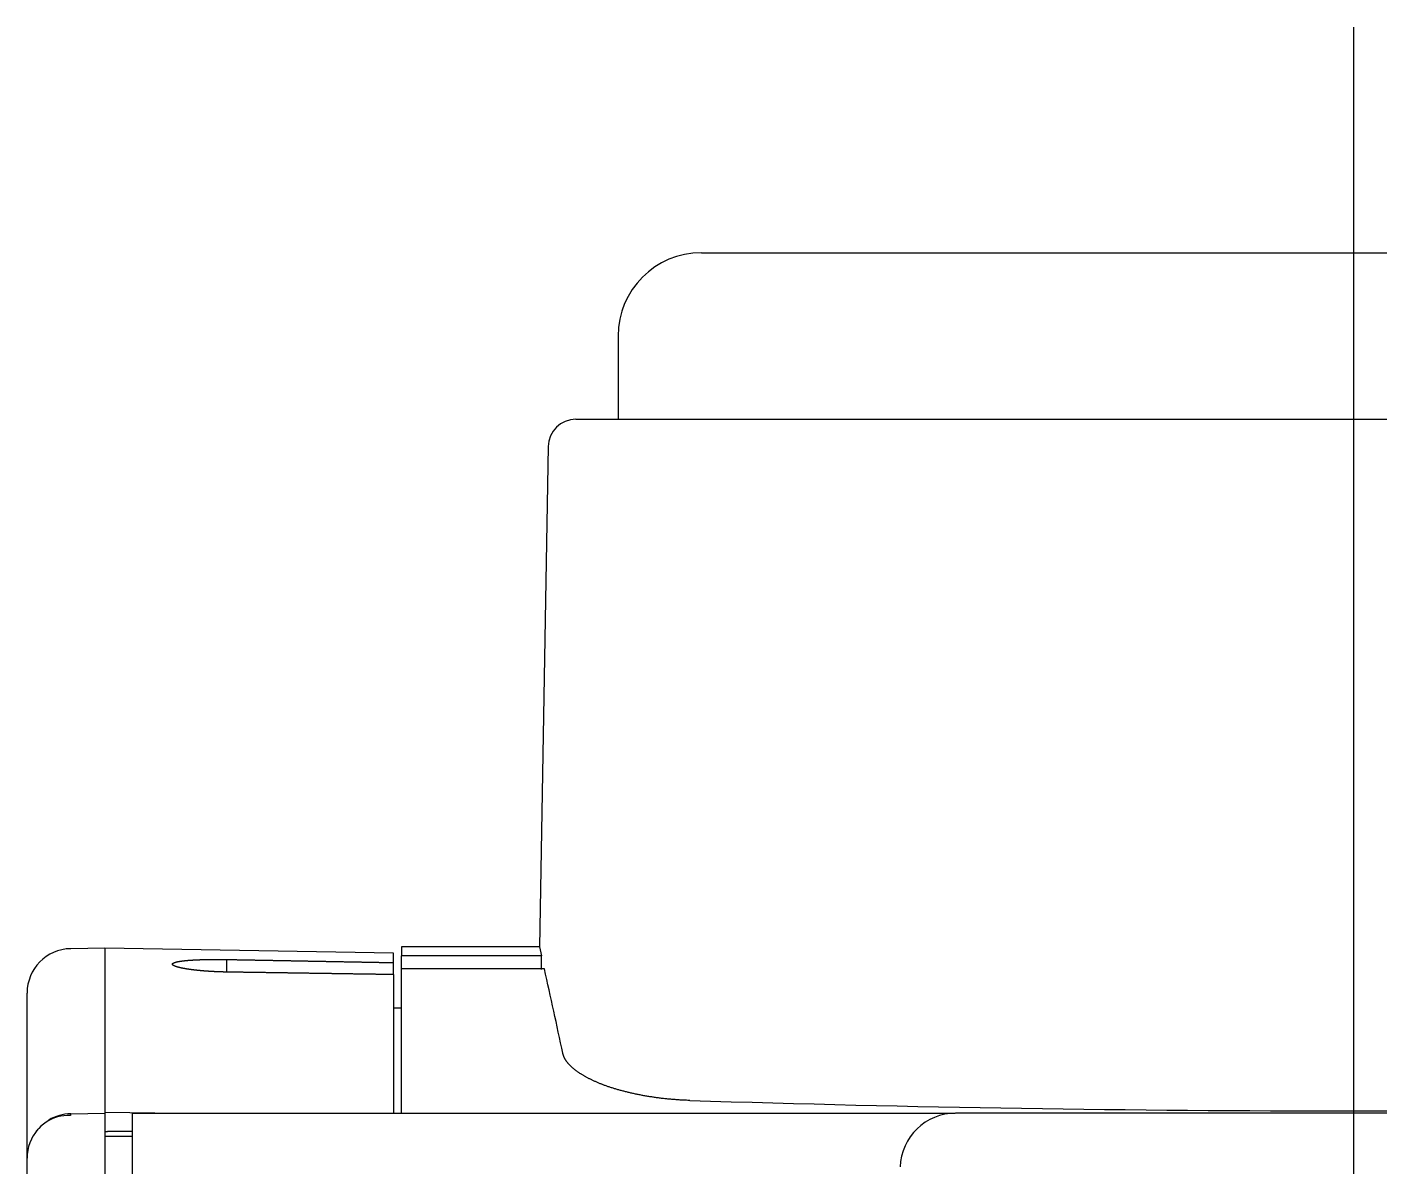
# Model space of a CAD drawing. Extents: x 55 to 320, y 62 to 485.
# Drawn here: x 60.38 to 84.76, y 464.04 to 484.58 of the extents above; entities that cross this region are included whole.
import ezdxf

# ---------------------------------------------------------------- set-up
doc = ezdxf.new("R2010")
doc.units = 0
doc.header["$MEASUREMENT"] = 0
doc.linetypes.add('CENTER', pattern=[50.8, 31.75, -6.35, 6.35, -6.35])
doc.layers.get('0').update_dxf_attribs({"linetype": 'CONTINUOUS'})
doc.layers.add('FR_QBM1_G14_40U', color=7, linetype='CONTINUOUS')

msp = doc.modelspace()

# ---------------------------------------------------------------- linework, layer by layer
at = {"linetype": 'CENTER'}
msp.add_line((84.279, 484.577), (84.279, 415.781), dxfattribs=at)
at = {"layer": 'FR_QBM1_G14_40U', "color": 5, "linetype": 'Continuous'}
for p, q in [((72.529, 480.511), (96.029, 480.511)), ((71.029, 479.011), (71.029, 477.511)), ((70.27, 477.511), (70.71, 477.511)), ((70.71, 477.511), (72.554, 477.511)), ((72.554, 477.511), (96.004, 477.511)), ((69.77, 477.019), (69.613, 468.01)), ((61.779, 467.986), (61.165, 467.975)), ((61.779, 467.986), (61.779, 465.021)), ((66.979, 467.895), (61.779, 467.986)), ((66.979, 467.725), (66.979, 467.895)), ((67.129, 468.011), (67.129, 467.846)), ((69.613, 468.011), (67.129, 468.011)), ((69.65, 467.846), (67.129, 467.846)), ((67.129, 467.611), (67.129, 467.846)), ((69.613, 468.011), (69.65, 467.846)), ((63.979, 467.543), (63.979, 467.781)), ((63.979, 467.781), (63.979, 467.781)), ((66.979, 467.507), (66.979, 467.725)), ((69.702, 467.611), (67.129, 467.611)), ((67.129, 465.009), (67.129, 467.611)), ((66.979, 467.508), (66.979, 465.011)), ((60.379, 464.2), (60.379, 467.175)), ((67.129, 466.901), (66.979, 466.901)), ((61.165, 465), (61.779, 465.011)), ((62.681, 465.011), (61.779, 465.021)), ((61.779, 465.021), (61.779, 465.011)), ((61.779, 465.011), (61.779, 463.511)), ((62.279, 463.511), (62.279, 465.011)), ((62.279, 465.011), (77.105, 465.011)), ((90.847, 465.011), (77.111, 465.011)), ((62.279, 464.589), (61.779, 464.589)), ((60.379, 463.5), (60.379, 464.2))]:
    msp.add_line(p, q, dxfattribs=at)
at = {"layer": 'FR_QBM1_G14_40U', "color": 5}
for points in [[(69.65, 467.6, 0), (69.65, 467.602, 0), (69.65, 467.604, 0), (69.65, 467.606, 0), (69.65, 467.607, 0), (69.65, 467.609, 0), (69.65, 467.611, 0), (69.65, 467.613, 0), (69.65, 467.614, 0), (69.65, 467.616, 0), (69.65, 467.618, 0), (69.65, 467.62, 0), (69.65, 467.621, 0), (69.65, 467.623, 0), (69.65, 467.625, 0), (69.65, 467.627, 0), (69.65, 467.629, 0), (69.65, 467.63, 0), (69.65, 467.632, 0), (69.65, 467.634, 0), (69.65, 467.636, 0), (69.65, 467.637, 0), (69.65, 467.639, 0), (69.65, 467.641, 0), (69.65, 467.643, 0), (69.65, 467.645, 0), (69.65, 467.647, 0), (69.65, 467.648, 0), (69.65, 467.65, 0), (69.65, 467.652, 0), (69.65, 467.654, 0), (69.65, 467.656, 0), (69.65, 467.658, 0), (69.65, 467.659, 0), (69.65, 467.661, 0), (69.65, 467.663, 0), (69.65, 467.665, 0), (69.65, 467.667, 0), (69.65, 467.669, 0), (69.65, 467.67, 0), (69.65, 467.672, 0), (69.65, 467.674, 0), (69.65, 467.676, 0), (69.65, 467.678, 0), (69.65, 467.68, 0), (69.65, 467.682, 0), (69.65, 467.684, 0), (69.65, 467.685, 0), (69.65, 467.687, 0), (69.65, 467.689, 0), (69.65, 467.691, 0), (69.65, 467.693, 0), (69.65, 467.695, 0), (69.65, 467.697, 0), (69.65, 467.699, 0), (69.65, 467.701, 0), (69.65, 467.703, 0), (69.65, 467.704, 0), (69.65, 467.706, 0), (69.65, 467.708, 0), (69.65, 467.71, 0), (69.65, 467.712, 0), (69.65, 467.714, 0), (69.65, 467.716, 0), (69.65, 467.718, 0), (69.65, 467.72, 0), (69.65, 467.722, 0), (69.65, 467.724, 0), (69.65, 467.726, 0), (69.65, 467.728, 0), (69.65, 467.73, 0), (69.65, 467.732, 0), (69.65, 467.734, 0), (69.65, 467.736, 0), (69.65, 467.738, 0), (69.65, 467.74, 0), (69.65, 467.742, 0), (69.65, 467.743, 0), (69.65, 467.745, 0), (69.65, 467.747, 0), (69.65, 467.749, 0), (69.65, 467.751, 0), (69.65, 467.753, 0), (69.65, 467.755, 0), (69.65, 467.757, 0), (69.65, 467.759, 0), (69.65, 467.761, 0), (69.65, 467.763, 0), (69.65, 467.765, 0), (69.65, 467.767, 0), (69.65, 467.77, 0), (69.65, 467.772, 0), (69.65, 467.774, 0), (69.65, 467.776, 0), (69.65, 467.778, 0), (69.65, 467.78, 0), (69.65, 467.782, 0), (69.65, 467.784, 0), (69.65, 467.786, 0), (69.65, 467.788, 0), (69.65, 467.79, 0), (69.65, 467.792, 0), (69.65, 467.794, 0), (69.65, 467.796, 0), (69.65, 467.798, 0), (69.65, 467.8, 0), (69.65, 467.802, 0), (69.65, 467.804, 0), (69.65, 467.806, 0), (69.65, 467.808, 0), (69.65, 467.811, 0), (69.65, 467.813, 0), (69.65, 467.815, 0), (69.65, 467.817, 0), (69.65, 467.819, 0), (69.65, 467.821, 0), (69.65, 467.823, 0), (69.65, 467.825, 0), (69.65, 467.827, 0), (69.65, 467.829, 0), (69.65, 467.831, 0), (69.65, 467.834, 0), (69.65, 467.836, 0), (69.65, 467.838, 0), (69.65, 467.84, 0), (69.65, 467.842, 0), (69.65, 467.844, 0), (69.65, 467.846, 0)], [(63.979, 467.553, 0), (63.976, 467.553, 0), (63.973, 467.553, 0), (63.97, 467.553, 0), (63.967, 467.553, 0), (63.964, 467.553, 0), (63.961, 467.554, 0), (63.958, 467.554, 0), (63.954, 467.554, 0), (63.951, 467.554, 0), (63.948, 467.554, 0), (63.945, 467.554, 0), (63.942, 467.554, 0), (63.939, 467.554, 0), (63.936, 467.554, 0), (63.933, 467.554, 0), (63.93, 467.554, 0), (63.927, 467.554, 0), (63.924, 467.554, 0), (63.921, 467.554, 0), (63.917, 467.554, 0), (63.914, 467.555, 0), (63.911, 467.555, 0), (63.908, 467.555, 0), (63.905, 467.555, 0), (63.902, 467.555, 0), (63.899, 467.555, 0), (63.896, 467.555, 0), (63.893, 467.555, 0), (63.89, 467.555, 0), (63.887, 467.555, 0), (63.884, 467.555, 0), (63.881, 467.555, 0), (63.877, 467.556, 0), (63.874, 467.556, 0), (63.871, 467.556, 0), (63.868, 467.556, 0), (63.865, 467.556, 0), (63.862, 467.556, 0), (63.859, 467.556, 0), (63.856, 467.556, 0), (63.853, 467.556, 0), (63.85, 467.556, 0), (63.847, 467.557, 0), (63.844, 467.557, 0), (63.841, 467.557, 0), (63.838, 467.557, 0), (63.834, 467.557, 0), (63.831, 467.557, 0), (63.828, 467.557, 0), (63.825, 467.557, 0), (63.822, 467.557, 0), (63.819, 467.558, 0), (63.816, 467.558, 0), (63.813, 467.558, 0), (63.81, 467.558, 0), (63.807, 467.558, 0), (63.804, 467.558, 0), (63.801, 467.558, 0), (63.798, 467.558, 0), (63.795, 467.559, 0), (63.792, 467.559, 0), (63.789, 467.559, 0), (63.786, 467.559, 0), (63.783, 467.559, 0), (63.78, 467.559, 0), (63.777, 467.559, 0), (63.774, 467.56, 0), (63.771, 467.56, 0), (63.768, 467.56, 0), (63.764, 467.56, 0), (63.761, 467.56, 0), (63.758, 467.56, 0), (63.755, 467.56, 0), (63.752, 467.561, 0), (63.749, 467.561, 0), (63.746, 467.561, 0), (63.743, 467.561, 0), (63.74, 467.561, 0), (63.737, 467.561, 0), (63.734, 467.561, 0), (63.731, 467.562, 0), (63.728, 467.562, 0), (63.725, 467.562, 0), (63.722, 467.562, 0), (63.719, 467.562, 0), (63.717, 467.562, 0), (63.714, 467.563, 0), (63.711, 467.563, 0), (63.708, 467.563, 0), (63.705, 467.563, 0), (63.702, 467.563, 0), (63.699, 467.563, 0), (63.696, 467.564, 0), (63.693, 467.564, 0), (63.69, 467.564, 0), (63.687, 467.564, 0), (63.684, 467.564, 0), (63.681, 467.564, 0), (63.678, 467.565, 0), (63.675, 467.565, 0), (63.672, 467.565, 0), (63.669, 467.565, 0), (63.666, 467.565, 0), (63.663, 467.566, 0), (63.66, 467.566, 0), (63.658, 467.566, 0), (63.655, 467.566, 0), (63.652, 467.566, 0), (63.649, 467.566, 0), (63.646, 467.567, 0), (63.643, 467.567, 0), (63.64, 467.567, 0), (63.637, 467.567, 0), (63.634, 467.567, 0), (63.632, 467.568, 0), (63.629, 467.568, 0), (63.626, 467.568, 0), (63.623, 467.568, 0), (63.62, 467.568, 0), (63.617, 467.569, 0), (63.614, 467.569, 0), (63.611, 467.569, 0), (63.608, 467.569, 0), (63.606, 467.569, 0), (63.603, 467.57, 0), (63.6, 467.57, 0), (63.597, 467.57, 0), (63.594, 467.57, 0), (63.591, 467.571, 0), (63.589, 467.571, 0), (63.586, 467.571, 0), (63.583, 467.571, 0), (63.58, 467.571, 0), (63.577, 467.572, 0), (63.574, 467.572, 0), (63.572, 467.572, 0), (63.569, 467.572, 0), (63.566, 467.573, 0), (63.563, 467.573, 0), (63.56, 467.573, 0), (63.557, 467.573, 0), (63.555, 467.573, 0), (63.552, 467.574, 0), (63.549, 467.574, 0), (63.546, 467.574, 0), (63.544, 467.574, 0), (63.541, 467.575, 0), (63.538, 467.575, 0), (63.535, 467.575, 0), (63.532, 467.575, 0), (63.53, 467.576, 0), (63.527, 467.576, 0), (63.524, 467.576, 0), (63.521, 467.576, 0), (63.519, 467.577, 0), (63.516, 467.577, 0), (63.513, 467.577, 0), (63.51, 467.577, 0), (63.508, 467.578, 0), (63.505, 467.578, 0), (63.502, 467.578, 0), (63.499, 467.578, 0), (63.497, 467.579, 0), (63.494, 467.579, 0), (63.491, 467.579, 0), (63.489, 467.579, 0), (63.486, 467.58, 0), (63.483, 467.58, 0), (63.481, 467.58, 0), (63.478, 467.58, 0), (63.475, 467.581, 0), (63.472, 467.581, 0), (63.47, 467.581, 0), (63.467, 467.581, 0), (63.465, 467.582, 0), (63.462, 467.582, 0), (63.459, 467.582, 0), (63.457, 467.583, 0), (63.454, 467.583, 0), (63.451, 467.583, 0), (63.449, 467.583, 0), (63.446, 467.584, 0), (63.444, 467.584, 0), (63.441, 467.584, 0), (63.438, 467.584, 0), (63.436, 467.585, 0), (63.433, 467.585, 0), (63.431, 467.585, 0), (63.428, 467.586, 0), (63.425, 467.586, 0), (63.423, 467.586, 0), (63.42, 467.586, 0), (63.418, 467.587, 0), (63.415, 467.587, 0), (63.413, 467.587, 0), (63.41, 467.588, 0), (63.408, 467.588, 0), (63.405, 467.588, 0), (63.403, 467.588, 0), (63.4, 467.589, 0), (63.398, 467.589, 0), (63.395, 467.589, 0), (63.392, 467.59, 0), (63.39, 467.59, 0), (63.388, 467.59, 0), (63.385, 467.59, 0), (63.383, 467.591, 0), (63.38, 467.591, 0), (63.378, 467.591, 0), (63.375, 467.592, 0), (63.373, 467.592, 0), (63.37, 467.592, 0), (63.368, 467.593, 0), (63.365, 467.593, 0), (63.363, 467.593, 0), (63.361, 467.593, 0), (63.358, 467.594, 0), (63.356, 467.594, 0), (63.353, 467.594, 0), (63.351, 467.595, 0), (63.349, 467.595, 0), (63.346, 467.595, 0), (63.344, 467.596, 0), (63.342, 467.596, 0), (63.339, 467.596, 0), (63.337, 467.597, 0), (63.335, 467.597, 0), (63.332, 467.597, 0), (63.33, 467.598, 0), (63.328, 467.598, 0), (63.325, 467.598, 0), (63.323, 467.598, 0), (63.321, 467.599, 0), (63.318, 467.599, 0), (63.316, 467.599, 0), (63.314, 467.6, 0), (63.312, 467.6, 0), (63.309, 467.6, 0), (63.307, 467.601, 0), (63.305, 467.601, 0), (63.302, 467.601, 0), (63.3, 467.602, 0), (63.298, 467.602, 0), (63.296, 467.602, 0), (63.293, 467.603, 0), (63.291, 467.603, 0), (63.289, 467.603, 0), (63.287, 467.604, 0), (63.285, 467.604, 0), (63.282, 467.604, 0), (63.28, 467.605, 0), (63.278, 467.605, 0), (63.276, 467.605, 0), (63.274, 467.606, 0), (63.271, 467.606, 0), (63.269, 467.606, 0), (63.267, 467.607, 0), (63.265, 467.607, 0), (63.263, 467.607, 0), (63.261, 467.608, 0), (63.259, 467.608, 0), (63.256, 467.608, 0), (63.254, 467.609, 0), (63.252, 467.609, 0), (63.25, 467.609, 0), (63.248, 467.61, 0), (63.246, 467.61, 0), (63.244, 467.61, 0), (63.242, 467.611, 0), (63.24, 467.611, 0), (63.238, 467.612, 0), (63.236, 467.612, 0), (63.234, 467.612, 0), (63.232, 467.613, 0), (63.23, 467.613, 0), (63.227, 467.613, 0), (63.225, 467.614, 0), (63.224, 467.614, 0), (63.221, 467.614, 0), (63.219, 467.615, 0), (63.218, 467.615, 0), (63.216, 467.615, 0), (63.214, 467.616, 0), (63.212, 467.616, 0), (63.21, 467.616, 0), (63.208, 467.617, 0), (63.206, 467.617, 0), (63.204, 467.617, 0), (63.202, 467.618, 0), (63.2, 467.618, 0), (63.198, 467.619, 0), (63.196, 467.619, 0), (63.194, 467.619, 0), (63.193, 467.62, 0), (63.191, 467.62, 0), (63.189, 467.62, 0), (63.187, 467.621, 0), (63.185, 467.621, 0), (63.183, 467.621, 0), (63.181, 467.622, 0), (63.18, 467.622, 0), (63.178, 467.623, 0), (63.176, 467.623, 0), (63.174, 467.623, 0), (63.172, 467.624, 0), (63.171, 467.624, 0), (63.169, 467.624, 0), (63.167, 467.625, 0), (63.165, 467.625, 0), (63.164, 467.625, 0), (63.162, 467.626, 0), (63.16, 467.626, 0), (63.158, 467.627, 0), (63.157, 467.627, 0), (63.155, 467.627, 0), (63.153, 467.628, 0), (63.152, 467.628, 0), (63.15, 467.628, 0), (63.148, 467.629, 0), (63.147, 467.629, 0), (63.145, 467.63, 0), (63.143, 467.63, 0), (63.142, 467.63, 0), (63.14, 467.631, 0), (63.139, 467.631, 0), (63.137, 467.631, 0), (63.135, 467.632, 0), (63.134, 467.632, 0), (63.132, 467.632, 0), (63.13, 467.633, 0), (63.129, 467.633, 0), (63.127, 467.634, 0), (63.126, 467.634, 0), (63.124, 467.634, 0), (63.123, 467.635, 0), (63.121, 467.635, 0), (63.12, 467.635, 0), (63.118, 467.636, 0), (63.117, 467.636, 0), (63.115, 467.637, 0), (63.114, 467.637, 0), (63.112, 467.637, 0), (63.111, 467.638, 0), (63.109, 467.638, 0), (63.108, 467.639, 0), (63.106, 467.639, 0), (63.105, 467.639, 0), (63.104, 467.64, 0), (63.102, 467.64, 0), (63.101, 467.64, 0), (63.099, 467.641, 0), (63.098, 467.641, 0), (63.097, 467.642, 0), (63.095, 467.642, 0), (63.094, 467.642, 0), (63.093, 467.643, 0), (63.091, 467.643, 0), (63.09, 467.643, 0), (63.089, 467.644, 0), (63.087, 467.644, 0), (63.086, 467.645, 0), (63.085, 467.645, 0), (63.083, 467.645, 0), (63.082, 467.646, 0), (63.081, 467.646, 0), (63.08, 467.647, 0), (63.078, 467.647, 0), (63.077, 467.647, 0), (63.076, 467.648, 0), (63.075, 467.648, 0), (63.073, 467.648, 0), (63.072, 467.649, 0), (63.071, 467.649, 0), (63.07, 467.65, 0), (63.069, 467.65, 0), (63.067, 467.65, 0), (63.066, 467.651, 0), (63.065, 467.651, 0), (63.064, 467.652, 0), (63.063, 467.652, 0), (63.062, 467.652, 0), (63.06, 467.653, 0), (63.059, 467.653, 0), (63.058, 467.654, 0), (63.057, 467.654, 0), (63.056, 467.654, 0), (63.055, 467.655, 0), (63.054, 467.655, 0), (63.053, 467.655, 0), (63.052, 467.656, 0), (63.051, 467.656, 0), (63.05, 467.657, 0), (63.049, 467.657, 0), (63.048, 467.657, 0), (63.047, 467.658, 0), (63.046, 467.658, 0), (63.045, 467.659, 0), (63.044, 467.659, 0), (63.043, 467.659, 0), (63.042, 467.66, 0), (63.041, 467.66, 0), (63.04, 467.66, 0), (63.039, 467.661, 0), (63.038, 467.661, 0), (63.037, 467.662, 0), (63.036, 467.662, 0), (63.036, 467.662, 0), (63.035, 467.663, 0), (63.034, 467.663, 0), (63.033, 467.664, 0), (63.032, 467.664, 0), (63.031, 467.664, 0), (63.031, 467.665, 0), (63.03, 467.665, 0), (63.029, 467.665, 0), (63.028, 467.666, 0), (63.027, 467.666, 0), (63.027, 467.667, 0), (63.026, 467.667, 0), (63.025, 467.667, 0), (63.024, 467.668, 0), (63.024, 467.668, 0), (63.023, 467.669, 0), (63.022, 467.669, 0), (63.022, 467.669, 0), (63.021, 467.67, 0), (63.02, 467.67, 0), (63.019, 467.67, 0), (63.019, 467.671, 0), (63.018, 467.671, 0), (63.017, 467.672, 0), (63.017, 467.672, 0), (63.016, 467.672, 0), (63.016, 467.673, 0), (63.015, 467.673, 0), (63.014, 467.674, 0), (63.014, 467.674, 0), (63.013, 467.674, 0), (63.013, 467.675, 0), (63.012, 467.675, 0), (63.011, 467.675, 0), (63.011, 467.676, 0), (63.011, 467.676, 0), (63.01, 467.677, 0), (63.01, 467.677, 0), (63.009, 467.677, 0), (63.008, 467.678, 0), (63.008, 467.678, 0), (63.008, 467.679, 0), (63.007, 467.679, 0), (63.007, 467.679, 0), (63.006, 467.68, 0), (63.006, 467.68, 0), (63.005, 467.68, 0), (63.005, 467.681, 0), (63.005, 467.681, 0), (63.004, 467.682, 0), (63.004, 467.682, 0), (63.003, 467.682, 0), (63.003, 467.683, 0), (63.003, 467.683, 0), (63.002, 467.683, 0), (63.002, 467.684, 0), (63.002, 467.684, 0), (63.001, 467.685, 0), (63.001, 467.685, 0), (63.001, 467.685, 0), (63.001, 467.686, 0), (63, 467.686, 0), (63, 467.686, 0), (63, 467.687, 0), (62.999, 467.687, 0), (62.999, 467.688, 0), (62.999, 467.688, 0), (62.999, 467.688, 0), (62.999, 467.689, 0), (62.998, 467.689, 0), (62.998, 467.689, 0), (62.998, 467.69, 0), (62.998, 467.69, 0), (62.998, 467.691, 0), (62.998, 467.691, 0), (62.998, 467.691, 0), (62.997, 467.692, 0), (62.997, 467.692, 0), (62.997, 467.692, 0), (62.997, 467.693, 0), (62.997, 467.693, 0), (62.997, 467.694, 0), (62.997, 467.694, 0), (62.997, 467.694, 0), (62.997, 467.695, 0), (62.997, 467.695, 0), (62.997, 467.695, 0), (62.997, 467.696, 0), (62.997, 467.696, 0), (62.997, 467.696, 0), (62.997, 467.697, 0), (62.997, 467.697, 0), (62.997, 467.698, 0), (62.997, 467.698, 0), (62.997, 467.698, 0), (62.997, 467.699, 0), (62.997, 467.699, 0), (62.997, 467.699, 0), (62.997, 467.7, 0), (62.997, 467.7, 0), (62.997, 467.7, 0), (62.998, 467.701, 0), (62.998, 467.701, 0), (62.998, 467.702, 0), (62.998, 467.702, 0), (62.998, 467.702, 0), (62.998, 467.703, 0), (62.998, 467.703, 0), (62.999, 467.703, 0), (62.999, 467.704, 0), (62.999, 467.704, 0), (62.999, 467.704, 0), (62.999, 467.705, 0), (63, 467.705, 0), (63, 467.705, 0), (63, 467.706, 0), (63.001, 467.706, 0), (63.001, 467.707, 0), (63.001, 467.707, 0), (63.001, 467.707, 0), (63.002, 467.708, 0), (63.002, 467.708, 0), (63.002, 467.708, 0), (63.003, 467.709, 0), (63.003, 467.709, 0), (63.004, 467.709, 0), (63.004, 467.71, 0), (63.004, 467.71, 0), (63.005, 467.71, 0), (63.005, 467.711, 0), (63.005, 467.711, 0), (63.006, 467.711, 0), (63.006, 467.712, 0), (63.007, 467.712, 0), (63.007, 467.712, 0), (63.008, 467.713, 0), (63.008, 467.713, 0), (63.009, 467.713, 0), (63.009, 467.714, 0), (63.01, 467.714, 0), (63.01, 467.714, 0), (63.011, 467.715, 0), (63.011, 467.715, 0), (63.012, 467.715, 0), (63.012, 467.716, 0), (63.013, 467.716, 0), (63.014, 467.716, 0), (63.014, 467.717, 0), (63.015, 467.717, 0), (63.015, 467.717, 0), (63.016, 467.718, 0), (63.017, 467.718, 0), (63.017, 467.718, 0), (63.018, 467.719, 0), (63.019, 467.719, 0), (63.019, 467.719, 0), (63.02, 467.72, 0), (63.02, 467.72, 0), (63.021, 467.72, 0), (63.022, 467.721, 0), (63.023, 467.721, 0), (63.023, 467.721, 0), (63.024, 467.722, 0), (63.025, 467.722, 0), (63.026, 467.722, 0), (63.026, 467.723, 0), (63.027, 467.723, 0), (63.028, 467.723, 0), (63.029, 467.724, 0), (63.029, 467.724, 0), (63.03, 467.724, 0), (63.031, 467.725, 0), (63.032, 467.725, 0), (63.033, 467.725, 0), (63.034, 467.726, 0), (63.035, 467.726, 0), (63.035, 467.726, 0), (63.036, 467.727, 0), (63.037, 467.727, 0), (63.038, 467.727, 0), (63.039, 467.727, 0), (63.04, 467.728, 0), (63.041, 467.728, 0), (63.042, 467.728, 0), (63.043, 467.729, 0), (63.044, 467.729, 0), (63.045, 467.729, 0), (63.045, 467.73, 0), (63.047, 467.73, 0), (63.047, 467.73, 0), (63.048, 467.731, 0), (63.05, 467.731, 0), (63.05, 467.731, 0), (63.051, 467.732, 0), (63.053, 467.732, 0), (63.054, 467.732, 0), (63.055, 467.732, 0), (63.056, 467.733, 0), (63.057, 467.733, 0), (63.058, 467.733, 0), (63.059, 467.734, 0), (63.06, 467.734, 0), (63.061, 467.734, 0), (63.062, 467.734, 0), (63.063, 467.735, 0), (63.065, 467.735, 0), (63.066, 467.735, 0), (63.067, 467.736, 0), (63.068, 467.736, 0), (63.069, 467.736, 0), (63.07, 467.737, 0), (63.072, 467.737, 0), (63.073, 467.737, 0), (63.074, 467.737, 0), (63.075, 467.738, 0), (63.077, 467.738, 0), (63.078, 467.738, 0), (63.079, 467.739, 0), (63.08, 467.739, 0), (63.081, 467.739, 0), (63.083, 467.739, 0), (63.084, 467.74, 0), (63.085, 467.74, 0), (63.087, 467.74, 0), (63.088, 467.741, 0), (63.089, 467.741, 0), (63.09, 467.741, 0), (63.092, 467.741, 0), (63.093, 467.742, 0), (63.095, 467.742, 0), (63.096, 467.742, 0), (63.097, 467.742, 0), (63.099, 467.743, 0), (63.1, 467.743, 0), (63.102, 467.743, 0), (63.103, 467.744, 0), (63.104, 467.744, 0), (63.106, 467.744, 0), (63.107, 467.744, 0), (63.109, 467.745, 0), (63.11, 467.745, 0), (63.111, 467.745, 0), (63.113, 467.745, 0), (63.114, 467.746, 0), (63.116, 467.746, 0), (63.117, 467.746, 0), (63.119, 467.746, 0), (63.12, 467.747, 0), (63.122, 467.747, 0), (63.124, 467.747, 0), (63.125, 467.747, 0), (63.127, 467.748, 0), (63.128, 467.748, 0), (63.13, 467.748, 0), (63.131, 467.748, 0), (63.133, 467.749, 0), (63.135, 467.749, 0), (63.136, 467.749, 0), (63.138, 467.749, 0), (63.139, 467.75, 0), (63.141, 467.75, 0), (63.143, 467.75, 0), (63.144, 467.75, 0), (63.146, 467.751, 0), (63.148, 467.751, 0), (63.149, 467.751, 0), (63.151, 467.751, 0), (63.153, 467.752, 0), (63.154, 467.752, 0), (63.156, 467.752, 0), (63.158, 467.752, 0), (63.16, 467.753, 0), (63.161, 467.753, 0), (63.163, 467.753, 0), (63.165, 467.753, 0), (63.166, 467.754, 0), (63.168, 467.754, 0), (63.17, 467.754, 0), (63.172, 467.754, 0), (63.174, 467.755, 0), (63.175, 467.755, 0), (63.177, 467.755, 0), (63.179, 467.755, 0), (63.181, 467.755, 0), (63.183, 467.756, 0), (63.184, 467.756, 0), (63.186, 467.756, 0), (63.188, 467.756, 0), (63.19, 467.757, 0), (63.192, 467.757, 0), (63.194, 467.757, 0), (63.196, 467.757, 0), (63.198, 467.757, 0), (63.2, 467.758, 0), (63.201, 467.758, 0), (63.203, 467.758, 0), (63.205, 467.758, 0), (63.207, 467.759, 0), (63.209, 467.759, 0), (63.211, 467.759, 0), (63.213, 467.759, 0), (63.215, 467.759, 0), (63.217, 467.76, 0), (63.219, 467.76, 0), (63.221, 467.76, 0), (63.223, 467.76, 0), (63.225, 467.76, 0), (63.227, 467.761, 0), (63.229, 467.761, 0), (63.231, 467.761, 0), (63.233, 467.761, 0), (63.235, 467.761, 0), (63.237, 467.762, 0), (63.239, 467.762, 0), (63.241, 467.762, 0), (63.243, 467.762, 0), (63.245, 467.762, 0), (63.247, 467.763, 0), (63.249, 467.763, 0), (63.251, 467.763, 0), (63.254, 467.763, 0), (63.256, 467.763, 0), (63.258, 467.764, 0), (63.26, 467.764, 0), (63.262, 467.764, 0), (63.264, 467.764, 0), (63.266, 467.764, 0), (63.268, 467.765, 0), (63.27, 467.765, 0), (63.273, 467.765, 0), (63.275, 467.765, 0), (63.277, 467.765, 0), (63.279, 467.765, 0), (63.281, 467.766, 0), (63.283, 467.766, 0), (63.286, 467.766, 0), (63.288, 467.766, 0), (63.29, 467.766, 0), (63.292, 467.767, 0), (63.295, 467.767, 0), (63.297, 467.767, 0), (63.299, 467.767, 0), (63.301, 467.767, 0), (63.303, 467.767, 0), (63.306, 467.768, 0), (63.308, 467.768, 0), (63.31, 467.768, 0), (63.313, 467.768, 0), (63.315, 467.768, 0), (63.317, 467.768, 0), (63.319, 467.769, 0), (63.322, 467.769, 0), (63.324, 467.769, 0), (63.327, 467.769, 0), (63.329, 467.769, 0), (63.331, 467.769, 0), (63.334, 467.77, 0), (63.336, 467.77, 0), (63.338, 467.77, 0), (63.341, 467.77, 0), (63.343, 467.77, 0), (63.345, 467.77, 0), (63.348, 467.77, 0), (63.35, 467.771, 0), (63.352, 467.771, 0), (63.355, 467.771, 0), (63.357, 467.771, 0), (63.36, 467.771, 0), (63.362, 467.771, 0), (63.365, 467.771, 0), (63.367, 467.772, 0), (63.37, 467.772, 0), (63.372, 467.772, 0), (63.374, 467.772, 0), (63.377, 467.772, 0), (63.379, 467.772, 0), (63.382, 467.772, 0), (63.384, 467.773, 0), (63.387, 467.773, 0), (63.389, 467.773, 0), (63.392, 467.773, 0), (63.394, 467.773, 0), (63.397, 467.773, 0), (63.399, 467.773, 0), (63.402, 467.774, 0), (63.404, 467.774, 0), (63.407, 467.774, 0), (63.409, 467.774, 0), (63.412, 467.774, 0), (63.414, 467.774, 0), (63.417, 467.774, 0), (63.42, 467.774, 0), (63.422, 467.775, 0), (63.425, 467.775, 0), (63.427, 467.775, 0), (63.43, 467.775, 0), (63.432, 467.775, 0), (63.435, 467.775, 0), (63.438, 467.775, 0), (63.44, 467.775, 0), (63.443, 467.776, 0), (63.445, 467.776, 0), (63.448, 467.776, 0), (63.451, 467.776, 0), (63.453, 467.776, 0), (63.456, 467.776, 0), (63.459, 467.776, 0), (63.461, 467.776, 0), (63.464, 467.776, 0), (63.466, 467.777, 0), (63.469, 467.777, 0), (63.472, 467.777, 0), (63.474, 467.777, 0), (63.477, 467.777, 0), (63.48, 467.777, 0), (63.482, 467.777, 0), (63.485, 467.777, 0), (63.488, 467.777, 0), (63.49, 467.777, 0), (63.493, 467.778, 0), (63.496, 467.778, 0), (63.499, 467.778, 0), (63.501, 467.778, 0), (63.504, 467.778, 0), (63.507, 467.778, 0), (63.509, 467.778, 0), (63.512, 467.778, 0), (63.515, 467.778, 0), (63.518, 467.778, 0), (63.52, 467.779, 0), (63.523, 467.779, 0), (63.526, 467.779, 0), (63.529, 467.779, 0), (63.531, 467.779, 0), (63.534, 467.779, 0), (63.537, 467.779, 0), (63.539, 467.779, 0), (63.542, 467.779, 0), (63.545, 467.779, 0), (63.548, 467.779, 0), (63.551, 467.779, 0), (63.553, 467.78, 0), (63.556, 467.78, 0), (63.559, 467.78, 0), (63.562, 467.78, 0), (63.565, 467.78, 0), (63.567, 467.78, 0), (63.57, 467.78, 0), (63.573, 467.78, 0), (63.576, 467.78, 0), (63.579, 467.78, 0), (63.581, 467.78, 0), (63.584, 467.78, 0), (63.587, 467.78, 0), (63.59, 467.78, 0), (63.593, 467.78, 0), (63.596, 467.781, 0), (63.599, 467.781, 0), (63.602, 467.781, 0), (63.604, 467.781, 0), (63.607, 467.781, 0), (63.61, 467.781, 0), (63.613, 467.781, 0), (63.616, 467.781, 0), (63.619, 467.781, 0), (63.622, 467.781, 0), (63.624, 467.781, 0), (63.627, 467.781, 0), (63.63, 467.781, 0), (63.633, 467.781, 0), (63.636, 467.781, 0), (63.639, 467.781, 0), (63.642, 467.781, 0), (63.645, 467.781, 0), (63.648, 467.781, 0), (63.651, 467.782, 0), (63.654, 467.782, 0), (63.657, 467.782, 0), (63.659, 467.782, 0), (63.662, 467.782, 0), (63.665, 467.782, 0), (63.668, 467.782, 0), (63.671, 467.782, 0), (63.674, 467.782, 0), (63.677, 467.782, 0), (63.68, 467.782, 0), (63.683, 467.782, 0), (63.686, 467.782, 0), (63.689, 467.782, 0), (63.692, 467.782, 0), (63.695, 467.782, 0), (63.698, 467.782, 0), (63.701, 467.782, 0), (63.704, 467.782, 0), (63.707, 467.782, 0), (63.71, 467.782, 0), (63.713, 467.782, 0), (63.716, 467.782, 0), (63.719, 467.782, 0), (63.722, 467.782, 0), (63.725, 467.782, 0), (63.728, 467.782, 0), (63.731, 467.782, 0), (63.734, 467.782, 0), (63.737, 467.782, 0), (63.74, 467.782, 0), (63.743, 467.782, 0), (63.746, 467.782, 0), (63.749, 467.782, 0), (63.752, 467.782, 0), (63.755, 467.782, 0), (63.758, 467.782, 0), (63.761, 467.782, 0), (63.764, 467.783, 0), (63.767, 467.783, 0), (63.77, 467.783, 0), (63.773, 467.783, 0), (63.776, 467.783, 0), (63.779, 467.783, 0), (63.782, 467.783, 0), (63.785, 467.783, 0), (63.788, 467.783, 0), (63.791, 467.783, 0), (63.794, 467.783, 0), (63.797, 467.783, 0), (63.8, 467.783, 0), (63.803, 467.783, 0), (63.806, 467.783, 0), (63.809, 467.783, 0), (63.812, 467.783, 0), (63.815, 467.783, 0), (63.818, 467.782, 0), (63.821, 467.782, 0), (63.824, 467.782, 0), (63.827, 467.782, 0), (63.831, 467.782, 0), (63.834, 467.782, 0), (63.837, 467.782, 0), (63.84, 467.782, 0), (63.843, 467.782, 0), (63.846, 467.782, 0), (63.849, 467.782, 0), (63.852, 467.782, 0), (63.855, 467.782, 0), (63.858, 467.782, 0), (63.861, 467.782, 0), (63.864, 467.782, 0), (63.867, 467.782, 0), (63.87, 467.782, 0), (63.873, 467.782, 0), (63.877, 467.782, 0), (63.88, 467.782, 0), (63.883, 467.782, 0), (63.886, 467.782, 0), (63.889, 467.782, 0), (63.892, 467.782, 0), (63.895, 467.782, 0), (63.898, 467.782, 0), (63.901, 467.782, 0), (63.904, 467.782, 0), (63.907, 467.782, 0), (63.911, 467.782, 0), (63.914, 467.782, 0), (63.917, 467.782, 0), (63.92, 467.782, 0), (63.923, 467.782, 0), (63.926, 467.782, 0), (63.929, 467.782, 0), (63.932, 467.782, 0), (63.935, 467.781, 0), (63.939, 467.781, 0), (63.942, 467.781, 0), (63.945, 467.781, 0), (63.948, 467.781, 0), (63.951, 467.781, 0), (63.954, 467.781, 0), (63.957, 467.781, 0), (63.96, 467.781, 0), (63.963, 467.781, 0), (63.967, 467.781, 0), (63.97, 467.781, 0), (63.973, 467.781, 0), (63.976, 467.781, 0), (63.979, 467.781, 0)], [(63.979, 467.781, 0), (63.992, 467.781, 0), (64.006, 467.78, 0), (64.019, 467.78, 0), (64.033, 467.78, 0), (64.046, 467.78, 0), (64.06, 467.779, 0), (64.073, 467.779, 0), (64.087, 467.779, 0), (64.1, 467.779, 0), (64.114, 467.778, 0), (64.127, 467.778, 0), (64.14, 467.778, 0), (64.154, 467.778, 0), (64.167, 467.777, 0), (64.181, 467.777, 0), (64.194, 467.777, 0), (64.208, 467.777, 0), (64.221, 467.776, 0), (64.235, 467.776, 0), (64.248, 467.776, 0), (64.261, 467.776, 0), (64.275, 467.775, 0), (64.288, 467.775, 0), (64.302, 467.775, 0), (64.315, 467.775, 0), (64.329, 467.774, 0), (64.342, 467.774, 0), (64.356, 467.774, 0), (64.369, 467.774, 0), (64.383, 467.773, 0), (64.396, 467.773, 0), (64.409, 467.773, 0), (64.423, 467.773, 0), (64.436, 467.772, 0), (64.45, 467.772, 0), (64.463, 467.772, 0), (64.477, 467.772, 0), (64.49, 467.771, 0), (64.504, 467.771, 0), (64.517, 467.771, 0), (64.531, 467.771, 0), (64.544, 467.77, 0), (64.557, 467.77, 0), (64.571, 467.77, 0), (64.584, 467.77, 0), (64.598, 467.769, 0), (64.611, 467.769, 0), (64.625, 467.769, 0), (64.638, 467.769, 0), (64.652, 467.768, 0), (64.665, 467.768, 0), (64.678, 467.768, 0), (64.692, 467.768, 0), (64.705, 467.767, 0), (64.719, 467.767, 0), (64.732, 467.767, 0), (64.746, 467.767, 0), (64.759, 467.766, 0), (64.773, 467.766, 0), (64.786, 467.766, 0), (64.8, 467.766, 0), (64.813, 467.765, 0), (64.826, 467.765, 0), (64.84, 467.765, 0), (64.853, 467.765, 0), (64.867, 467.764, 0), (64.88, 467.764, 0), (64.894, 467.764, 0), (64.907, 467.764, 0), (64.921, 467.763, 0), (64.934, 467.763, 0), (64.948, 467.763, 0), (64.961, 467.763, 0), (64.975, 467.762, 0), (64.988, 467.762, 0), (65.001, 467.762, 0), (65.015, 467.762, 0), (65.028, 467.761, 0), (65.042, 467.761, 0), (65.055, 467.761, 0), (65.069, 467.761, 0), (65.082, 467.76, 0), (65.096, 467.76, 0), (65.109, 467.76, 0), (65.123, 467.76, 0), (65.136, 467.759, 0), (65.149, 467.759, 0), (65.163, 467.759, 0), (65.176, 467.759, 0), (65.19, 467.758, 0), (65.203, 467.758, 0), (65.217, 467.758, 0), (65.23, 467.758, 0), (65.243, 467.757, 0), (65.257, 467.757, 0), (65.27, 467.757, 0), (65.284, 467.757, 0), (65.297, 467.756, 0), (65.311, 467.756, 0), (65.324, 467.756, 0), (65.338, 467.755, 0), (65.351, 467.755, 0), (65.365, 467.755, 0), (65.378, 467.755, 0), (65.391, 467.754, 0), (65.405, 467.754, 0), (65.418, 467.754, 0), (65.432, 467.754, 0), (65.445, 467.753, 0), (65.459, 467.753, 0), (65.472, 467.753, 0), (65.486, 467.753, 0), (65.499, 467.752, 0), (65.513, 467.752, 0), (65.526, 467.752, 0), (65.54, 467.752, 0), (65.553, 467.751, 0), (65.566, 467.751, 0), (65.58, 467.751, 0), (65.593, 467.751, 0), (65.607, 467.75, 0), (65.62, 467.75, 0), (65.634, 467.75, 0), (65.647, 467.75, 0), (65.661, 467.749, 0), (65.674, 467.749, 0), (65.688, 467.749, 0), (65.701, 467.749, 0), (65.714, 467.748, 0), (65.728, 467.748, 0), (65.741, 467.748, 0), (65.755, 467.748, 0), (65.768, 467.747, 0), (65.782, 467.747, 0), (65.795, 467.747, 0), (65.809, 467.747, 0), (65.822, 467.746, 0), (65.835, 467.746, 0), (65.849, 467.746, 0), (65.862, 467.746, 0), (65.876, 467.745, 0), (65.889, 467.745, 0), (65.903, 467.745, 0), (65.916, 467.745, 0), (65.93, 467.744, 0), (65.943, 467.744, 0), (65.957, 467.744, 0), (65.97, 467.744, 0), (65.984, 467.743, 0), (65.997, 467.743, 0), (66.01, 467.743, 0), (66.024, 467.743, 0), (66.037, 467.742, 0), (66.051, 467.742, 0), (66.064, 467.742, 0), (66.078, 467.742, 0), (66.091, 467.741, 0), (66.105, 467.741, 0), (66.118, 467.741, 0), (66.131, 467.741, 0), (66.145, 467.74, 0), (66.158, 467.74, 0), (66.172, 467.74, 0), (66.185, 467.74, 0), (66.199, 467.739, 0), (66.212, 467.739, 0), (66.226, 467.739, 0), (66.239, 467.739, 0), (66.252, 467.738, 0), (66.266, 467.738, 0), (66.279, 467.738, 0), (66.293, 467.738, 0), (66.306, 467.737, 0), (66.32, 467.737, 0), (66.333, 467.737, 0), (66.347, 467.737, 0), (66.36, 467.736, 0), (66.374, 467.736, 0), (66.387, 467.736, 0), (66.4, 467.736, 0), (66.414, 467.735, 0), (66.427, 467.735, 0), (66.441, 467.735, 0), (66.454, 467.735, 0), (66.468, 467.734, 0), (66.481, 467.734, 0), (66.495, 467.734, 0), (66.508, 467.734, 0), (66.522, 467.733, 0), (66.535, 467.733, 0), (66.549, 467.733, 0), (66.562, 467.733, 0), (66.575, 467.732, 0), (66.589, 467.732, 0), (66.602, 467.732, 0), (66.616, 467.731, 0), (66.629, 467.731, 0), (66.643, 467.731, 0), (66.656, 467.731, 0), (66.67, 467.73, 0), (66.683, 467.73, 0), (66.697, 467.73, 0), (66.71, 467.73, 0), (66.723, 467.729, 0), (66.737, 467.729, 0), (66.75, 467.729, 0), (66.764, 467.729, 0), (66.777, 467.728, 0), (66.791, 467.728, 0), (66.804, 467.728, 0), (66.817, 467.728, 0), (66.831, 467.727, 0), (66.844, 467.727, 0), (66.858, 467.727, 0), (66.871, 467.727, 0), (66.885, 467.726, 0), (66.898, 467.726, 0), (66.912, 467.726, 0), (66.925, 467.726, 0), (66.939, 467.725, 0), (66.952, 467.725, 0), (66.966, 467.725, 0), (66.979, 467.725, 0)], [(66.979, 467.508, 0), (66.966, 467.508, 0), (66.952, 467.508, 0), (66.939, 467.508, 0), (66.925, 467.508, 0), (66.912, 467.509, 0), (66.898, 467.509, 0), (66.885, 467.509, 0), (66.871, 467.509, 0), (66.858, 467.509, 0), (66.844, 467.51, 0), (66.831, 467.51, 0), (66.817, 467.51, 0), (66.804, 467.51, 0), (66.791, 467.511, 0), (66.777, 467.511, 0), (66.764, 467.511, 0), (66.75, 467.511, 0), (66.737, 467.511, 0), (66.723, 467.512, 0), (66.71, 467.512, 0), (66.697, 467.512, 0), (66.683, 467.512, 0), (66.67, 467.512, 0), (66.656, 467.513, 0), (66.643, 467.513, 0), (66.629, 467.513, 0), (66.616, 467.513, 0), (66.602, 467.513, 0), (66.589, 467.514, 0), (66.575, 467.514, 0), (66.562, 467.514, 0), (66.549, 467.514, 0), (66.535, 467.514, 0), (66.522, 467.515, 0), (66.508, 467.515, 0), (66.495, 467.515, 0), (66.481, 467.515, 0), (66.468, 467.515, 0), (66.454, 467.516, 0), (66.441, 467.516, 0), (66.427, 467.516, 0), (66.414, 467.516, 0), (66.4, 467.516, 0), (66.387, 467.517, 0), (66.374, 467.517, 0), (66.36, 467.517, 0), (66.347, 467.517, 0), (66.333, 467.517, 0), (66.32, 467.518, 0), (66.306, 467.518, 0), (66.293, 467.518, 0), (66.279, 467.518, 0), (66.266, 467.518, 0), (66.252, 467.519, 0), (66.239, 467.519, 0), (66.226, 467.519, 0), (66.212, 467.519, 0), (66.199, 467.519, 0), (66.185, 467.52, 0), (66.172, 467.52, 0), (66.158, 467.52, 0), (66.145, 467.52, 0), (66.131, 467.52, 0), (66.118, 467.521, 0), (66.105, 467.521, 0), (66.091, 467.521, 0), (66.078, 467.521, 0), (66.064, 467.521, 0), (66.051, 467.522, 0), (66.037, 467.522, 0), (66.024, 467.522, 0), (66.01, 467.522, 0), (65.997, 467.523, 0), (65.984, 467.523, 0), (65.97, 467.523, 0), (65.957, 467.523, 0), (65.943, 467.523, 0), (65.93, 467.524, 0), (65.916, 467.524, 0), (65.903, 467.524, 0), (65.889, 467.524, 0), (65.876, 467.524, 0), (65.862, 467.525, 0), (65.849, 467.525, 0), (65.835, 467.525, 0), (65.822, 467.525, 0), (65.809, 467.525, 0), (65.795, 467.526, 0), (65.782, 467.526, 0), (65.768, 467.526, 0), (65.755, 467.526, 0), (65.741, 467.526, 0), (65.728, 467.527, 0), (65.714, 467.527, 0), (65.701, 467.527, 0), (65.688, 467.527, 0), (65.674, 467.527, 0), (65.661, 467.528, 0), (65.647, 467.528, 0), (65.634, 467.528, 0), (65.62, 467.528, 0), (65.607, 467.528, 0), (65.593, 467.529, 0), (65.58, 467.529, 0), (65.566, 467.529, 0), (65.553, 467.529, 0), (65.54, 467.529, 0), (65.526, 467.53, 0), (65.513, 467.53, 0), (65.499, 467.53, 0), (65.486, 467.53, 0), (65.472, 467.53, 0), (65.459, 467.531, 0), (65.445, 467.531, 0), (65.432, 467.531, 0), (65.418, 467.531, 0), (65.405, 467.531, 0), (65.391, 467.532, 0), (65.378, 467.532, 0), (65.365, 467.532, 0), (65.351, 467.532, 0), (65.338, 467.533, 0), (65.324, 467.533, 0), (65.311, 467.533, 0), (65.297, 467.533, 0), (65.284, 467.533, 0), (65.27, 467.534, 0), (65.257, 467.534, 0), (65.243, 467.534, 0), (65.23, 467.534, 0), (65.217, 467.534, 0), (65.203, 467.535, 0), (65.19, 467.535, 0), (65.176, 467.535, 0), (65.163, 467.535, 0), (65.149, 467.535, 0), (65.136, 467.536, 0), (65.123, 467.536, 0), (65.109, 467.536, 0), (65.096, 467.536, 0), (65.082, 467.536, 0), (65.069, 467.537, 0), (65.055, 467.537, 0), (65.042, 467.537, 0), (65.028, 467.537, 0), (65.015, 467.537, 0), (65.001, 467.538, 0), (64.988, 467.538, 0), (64.975, 467.538, 0), (64.961, 467.538, 0), (64.948, 467.538, 0), (64.934, 467.539, 0), (64.921, 467.539, 0), (64.907, 467.539, 0), (64.894, 467.539, 0), (64.88, 467.539, 0), (64.867, 467.54, 0), (64.853, 467.54, 0), (64.84, 467.54, 0), (64.826, 467.54, 0), (64.813, 467.54, 0), (64.8, 467.541, 0), (64.786, 467.541, 0), (64.773, 467.541, 0), (64.759, 467.541, 0), (64.746, 467.542, 0), (64.732, 467.542, 0), (64.719, 467.542, 0), (64.705, 467.542, 0), (64.692, 467.542, 0), (64.678, 467.543, 0), (64.665, 467.543, 0), (64.652, 467.543, 0), (64.638, 467.543, 0), (64.625, 467.543, 0), (64.611, 467.544, 0), (64.598, 467.544, 0), (64.584, 467.544, 0), (64.571, 467.544, 0), (64.557, 467.544, 0), (64.544, 467.545, 0), (64.531, 467.545, 0), (64.517, 467.545, 0), (64.504, 467.545, 0), (64.49, 467.545, 0), (64.477, 467.546, 0), (64.463, 467.546, 0), (64.45, 467.546, 0), (64.436, 467.546, 0), (64.423, 467.546, 0), (64.409, 467.547, 0), (64.396, 467.547, 0), (64.383, 467.547, 0), (64.369, 467.547, 0), (64.356, 467.547, 0), (64.342, 467.548, 0), (64.329, 467.548, 0), (64.315, 467.548, 0), (64.302, 467.548, 0), (64.288, 467.548, 0), (64.275, 467.549, 0), (64.261, 467.549, 0), (64.248, 467.549, 0), (64.235, 467.549, 0), (64.221, 467.55, 0), (64.208, 467.55, 0), (64.194, 467.55, 0), (64.181, 467.55, 0), (64.167, 467.55, 0), (64.154, 467.551, 0), (64.14, 467.551, 0), (64.127, 467.551, 0), (64.114, 467.551, 0), (64.1, 467.551, 0), (64.087, 467.552, 0), (64.073, 467.552, 0), (64.06, 467.552, 0), (64.046, 467.552, 0), (64.033, 467.552, 0), (64.019, 467.553, 0), (64.006, 467.553, 0), (63.992, 467.553, 0), (63.979, 467.553, 0)], [(72.322, 465.242, 0), (72.303, 465.242, 0), (72.284, 465.243, 0), (72.264, 465.244, 0), (72.245, 465.244, 0), (72.226, 465.245, 0), (72.207, 465.246, 0), (72.188, 465.247, 0), (72.169, 465.248, 0), (72.15, 465.249, 0), (72.131, 465.251, 0), (72.112, 465.252, 0), (72.093, 465.253, 0), (72.074, 465.254, 0), (72.055, 465.256, 0), (72.036, 465.257, 0), (72.017, 465.259, 0), (71.999, 465.26, 0), (71.98, 465.262, 0), (71.961, 465.264, 0), (71.943, 465.266, 0), (71.924, 465.267, 0), (71.906, 465.269, 0), (71.887, 465.271, 0), (71.869, 465.273, 0), (71.85, 465.275, 0), (71.832, 465.277, 0), (71.814, 465.279, 0), (71.796, 465.282, 0), (71.778, 465.284, 0), (71.759, 465.286, 0), (71.741, 465.289, 0), (71.723, 465.291, 0), (71.705, 465.293, 0), (71.687, 465.296, 0), (71.669, 465.299, 0), (71.652, 465.301, 0), (71.634, 465.304, 0), (71.616, 465.307, 0), (71.599, 465.309, 0), (71.581, 465.312, 0), (71.564, 465.315, 0), (71.546, 465.318, 0), (71.529, 465.321, 0), (71.511, 465.324, 0), (71.494, 465.327, 0), (71.477, 465.33, 0), (71.46, 465.333, 0), (71.443, 465.336, 0), (71.426, 465.34, 0), (71.409, 465.343, 0), (71.392, 465.346, 0), (71.375, 465.35, 0), (71.359, 465.353, 0), (71.342, 465.357, 0), (71.326, 465.36, 0), (71.309, 465.364, 0), (71.293, 465.367, 0), (71.276, 465.371, 0), (71.26, 465.375, 0), (71.244, 465.378, 0), (71.228, 465.382, 0), (71.212, 465.386, 0), (71.196, 465.39, 0), (71.18, 465.394, 0), (71.164, 465.398, 0), (71.149, 465.402, 0), (71.133, 465.406, 0), (71.118, 465.41, 0), (71.102, 465.414, 0), (71.087, 465.418, 0), (71.071, 465.422, 0), (71.056, 465.426, 0), (71.041, 465.431, 0), (71.026, 465.435, 0), (71.011, 465.439, 0), (70.996, 465.444, 0), (70.982, 465.448, 0), (70.967, 465.453, 0), (70.953, 465.457, 0), (70.938, 465.462, 0), (70.924, 465.466, 0), (70.909, 465.471, 0), (70.895, 465.475, 0), (70.881, 465.48, 0), (70.867, 465.485, 0), (70.853, 465.489, 0), (70.84, 465.494, 0), (70.826, 465.499, 0), (70.812, 465.504, 0), (70.799, 465.509, 0), (70.786, 465.513, 0), (70.772, 465.518, 0), (70.759, 465.523, 0), (70.746, 465.528, 0), (70.733, 465.533, 0), (70.721, 465.538, 0), (70.708, 465.543, 0), (70.695, 465.549, 0), (70.683, 465.554, 0), (70.671, 465.559, 0), (70.658, 465.564, 0), (70.646, 465.569, 0), (70.634, 465.574, 0), (70.622, 465.58, 0), (70.61, 465.585, 0), (70.599, 465.59, 0), (70.587, 465.596, 0), (70.575, 465.601, 0), (70.564, 465.606, 0), (70.553, 465.612, 0), (70.541, 465.617, 0), (70.531, 465.622, 0), (70.519, 465.628, 0), (70.509, 465.633, 0), (70.498, 465.639, 0), (70.487, 465.644, 0), (70.477, 465.65, 0), (70.466, 465.655, 0), (70.456, 465.661, 0), (70.446, 465.667, 0), (70.436, 465.672, 0), (70.426, 465.678, 0), (70.416, 465.683, 0), (70.407, 465.689, 0), (70.397, 465.695, 0), (70.388, 465.701, 0), (70.378, 465.706, 0), (70.369, 465.712, 0), (70.36, 465.718, 0), (70.351, 465.723, 0), (70.342, 465.729, 0), (70.333, 465.735, 0), (70.325, 465.741, 0), (70.316, 465.747, 0), (70.308, 465.752, 0), (70.299, 465.758, 0), (70.291, 465.764, 0), (70.283, 465.77, 0), (70.275, 465.776, 0), (70.267, 465.782, 0), (70.26, 465.788, 0), (70.252, 465.794, 0), (70.245, 465.8, 0), (70.237, 465.806, 0), (70.23, 465.811, 0), (70.223, 465.817, 0), (70.216, 465.823, 0), (70.209, 465.829, 0), (70.202, 465.835, 0), (70.196, 465.841, 0), (70.189, 465.847, 0), (70.183, 465.853, 0), (70.177, 465.859, 0), (70.171, 465.865, 0), (70.165, 465.871, 0), (70.159, 465.877, 0), (70.153, 465.883, 0), (70.147, 465.89, 0), (70.142, 465.896, 0), (70.136, 465.902, 0), (70.131, 465.908, 0), (70.126, 465.914, 0), (70.121, 465.92, 0), (70.116, 465.926, 0), (70.111, 465.932, 0), (70.107, 465.938, 0), (70.102, 465.944, 0), (70.098, 465.95, 0), (70.094, 465.956, 0), (70.09, 465.962, 0), (70.086, 465.969, 0), (70.082, 465.975, 0), (70.078, 465.981, 0), (70.074, 465.987, 0), (70.071, 465.993, 0), (70.068, 465.999, 0), (70.064, 466.005, 0), (70.061, 466.011, 0), (70.058, 466.017, 0), (70.056, 466.023, 0), (70.053, 466.029, 0), (70.05, 466.036, 0), (70.048, 466.042, 0), (70.046, 466.048, 0), (70.043, 466.054, 0), (70.041, 466.06, 0), (70.04, 466.066, 0), (70.038, 466.072, 0), (70.036, 466.078, 0), (70.035, 466.084, 0), (70.033, 466.09, 0)]]:
    msp.add_polyline3d(points, dxfattribs=at)
at = {"layer": 'FR_QBM1_G14_40U', "color": 5, "linetype": 'Continuous'}
msp.add_polyline3d([(62.279, 464.681, 0), (62.275, 464.681, 0), (62.271, 464.681, 0), (62.267, 464.681, 0), (62.263, 464.681, 0), (62.259, 464.681, 0), (62.255, 464.681, 0), (62.252, 464.681, 0), (62.248, 464.681, 0), (62.244, 464.681, 0), (62.24, 464.681, 0), (62.236, 464.681, 0), (62.232, 464.681, 0), (62.228, 464.681, 0), (62.224, 464.681, 0), (62.22, 464.681, 0), (62.217, 464.681, 0), (62.213, 464.681, 0), (62.209, 464.681, 0), (62.205, 464.681, 0), (62.201, 464.681, 0), (62.197, 464.681, 0), (62.193, 464.681, 0), (62.189, 464.681, 0), (62.185, 464.681, 0), (62.181, 464.681, 0), (62.177, 464.681, 0), (62.173, 464.681, 0), (62.17, 464.681, 0), (62.166, 464.681, 0), (62.162, 464.681, 0), (62.158, 464.681, 0), (62.154, 464.681, 0), (62.15, 464.681, 0), (62.146, 464.68, 0), (62.142, 464.68, 0), (62.138, 464.68, 0), (62.134, 464.68, 0), (62.13, 464.68, 0), (62.127, 464.68, 0), (62.123, 464.68, 0), (62.119, 464.68, 0), (62.115, 464.68, 0), (62.111, 464.68, 0), (62.107, 464.68, 0), (62.103, 464.68, 0), (62.099, 464.68, 0), (62.095, 464.68, 0), (62.092, 464.68, 0), (62.088, 464.68, 0), (62.084, 464.68, 0), (62.08, 464.68, 0), (62.076, 464.68, 0), (62.072, 464.68, 0), (62.068, 464.68, 0), (62.064, 464.68, 0), (62.06, 464.68, 0), (62.056, 464.68, 0), (62.052, 464.68, 0), (62.048, 464.68, 0), (62.045, 464.68, 0), (62.041, 464.68, 0), (62.037, 464.68, 0), (62.033, 464.68, 0), (62.029, 464.68, 0), (62.025, 464.68, 0), (62.021, 464.68, 0), (62.017, 464.68, 0), (62.013, 464.68, 0), (62.009, 464.68, 0), (62.005, 464.68, 0), (62.002, 464.68, 0), (61.998, 464.68, 0), (61.994, 464.68, 0), (61.99, 464.68, 0), (61.986, 464.679, 0), (61.982, 464.679, 0), (61.978, 464.679, 0), (61.974, 464.679, 0), (61.97, 464.679, 0), (61.967, 464.679, 0), (61.963, 464.679, 0), (61.959, 464.679, 0), (61.955, 464.679, 0), (61.951, 464.679, 0), (61.947, 464.679, 0), (61.943, 464.679, 0), (61.939, 464.679, 0), (61.935, 464.679, 0), (61.931, 464.679, 0), (61.927, 464.679, 0), (61.923, 464.679, 0), (61.92, 464.679, 0), (61.916, 464.679, 0), (61.912, 464.679, 0), (61.908, 464.679, 0), (61.904, 464.679, 0), (61.9, 464.679, 0), (61.896, 464.679, 0), (61.892, 464.679, 0), (61.888, 464.679, 0), (61.884, 464.679, 0), (61.88, 464.679, 0), (61.877, 464.679, 0), (61.873, 464.679, 0), (61.869, 464.679, 0), (61.865, 464.679, 0), (61.861, 464.679, 0), (61.857, 464.679, 0), (61.853, 464.679, 0), (61.849, 464.679, 0), (61.845, 464.679, 0), (61.842, 464.679, 0), (61.838, 464.679, 0), (61.834, 464.679, 0), (61.83, 464.679, 0), (61.826, 464.679, 0), (61.822, 464.678, 0), (61.818, 464.678, 0), (61.814, 464.678, 0), (61.81, 464.678, 0), (61.806, 464.678, 0), (61.802, 464.678, 0), (61.798, 464.678, 0), (61.795, 464.678, 0), (61.791, 464.678, 0), (61.787, 464.678, 0), (61.783, 464.678, 0), (61.779, 464.678, 0)], dxfattribs=at)
for centre, radius, start, end in [((72.529, 479.011), 1.5, 90, 180), ((70.27, 477.011), 0.5, 90, 179), ((61.179, 467.175), 0.8, 91, 180), ((-96.763, 430.591), 170.532, 12.01493, 12.53803), ((84.279, 844.692), 379.639, 268.19516, 271.80486), ((61.129, 464.228), 0.743, 87.4177, 159.2645), ((61.179, 464.2), 0.8, 91, 120.68), ((98.705, 464.25), 37.548, 178.8556, 178.8998), ((77.111, 464.011), 1, 90, 178.1141), ((61.179, 464.2), 0.8, 139.2095, 180)]:
    msp.add_arc(centre, radius, start, end, dxfattribs=at)

doc.saveas('drawing.dxf')
